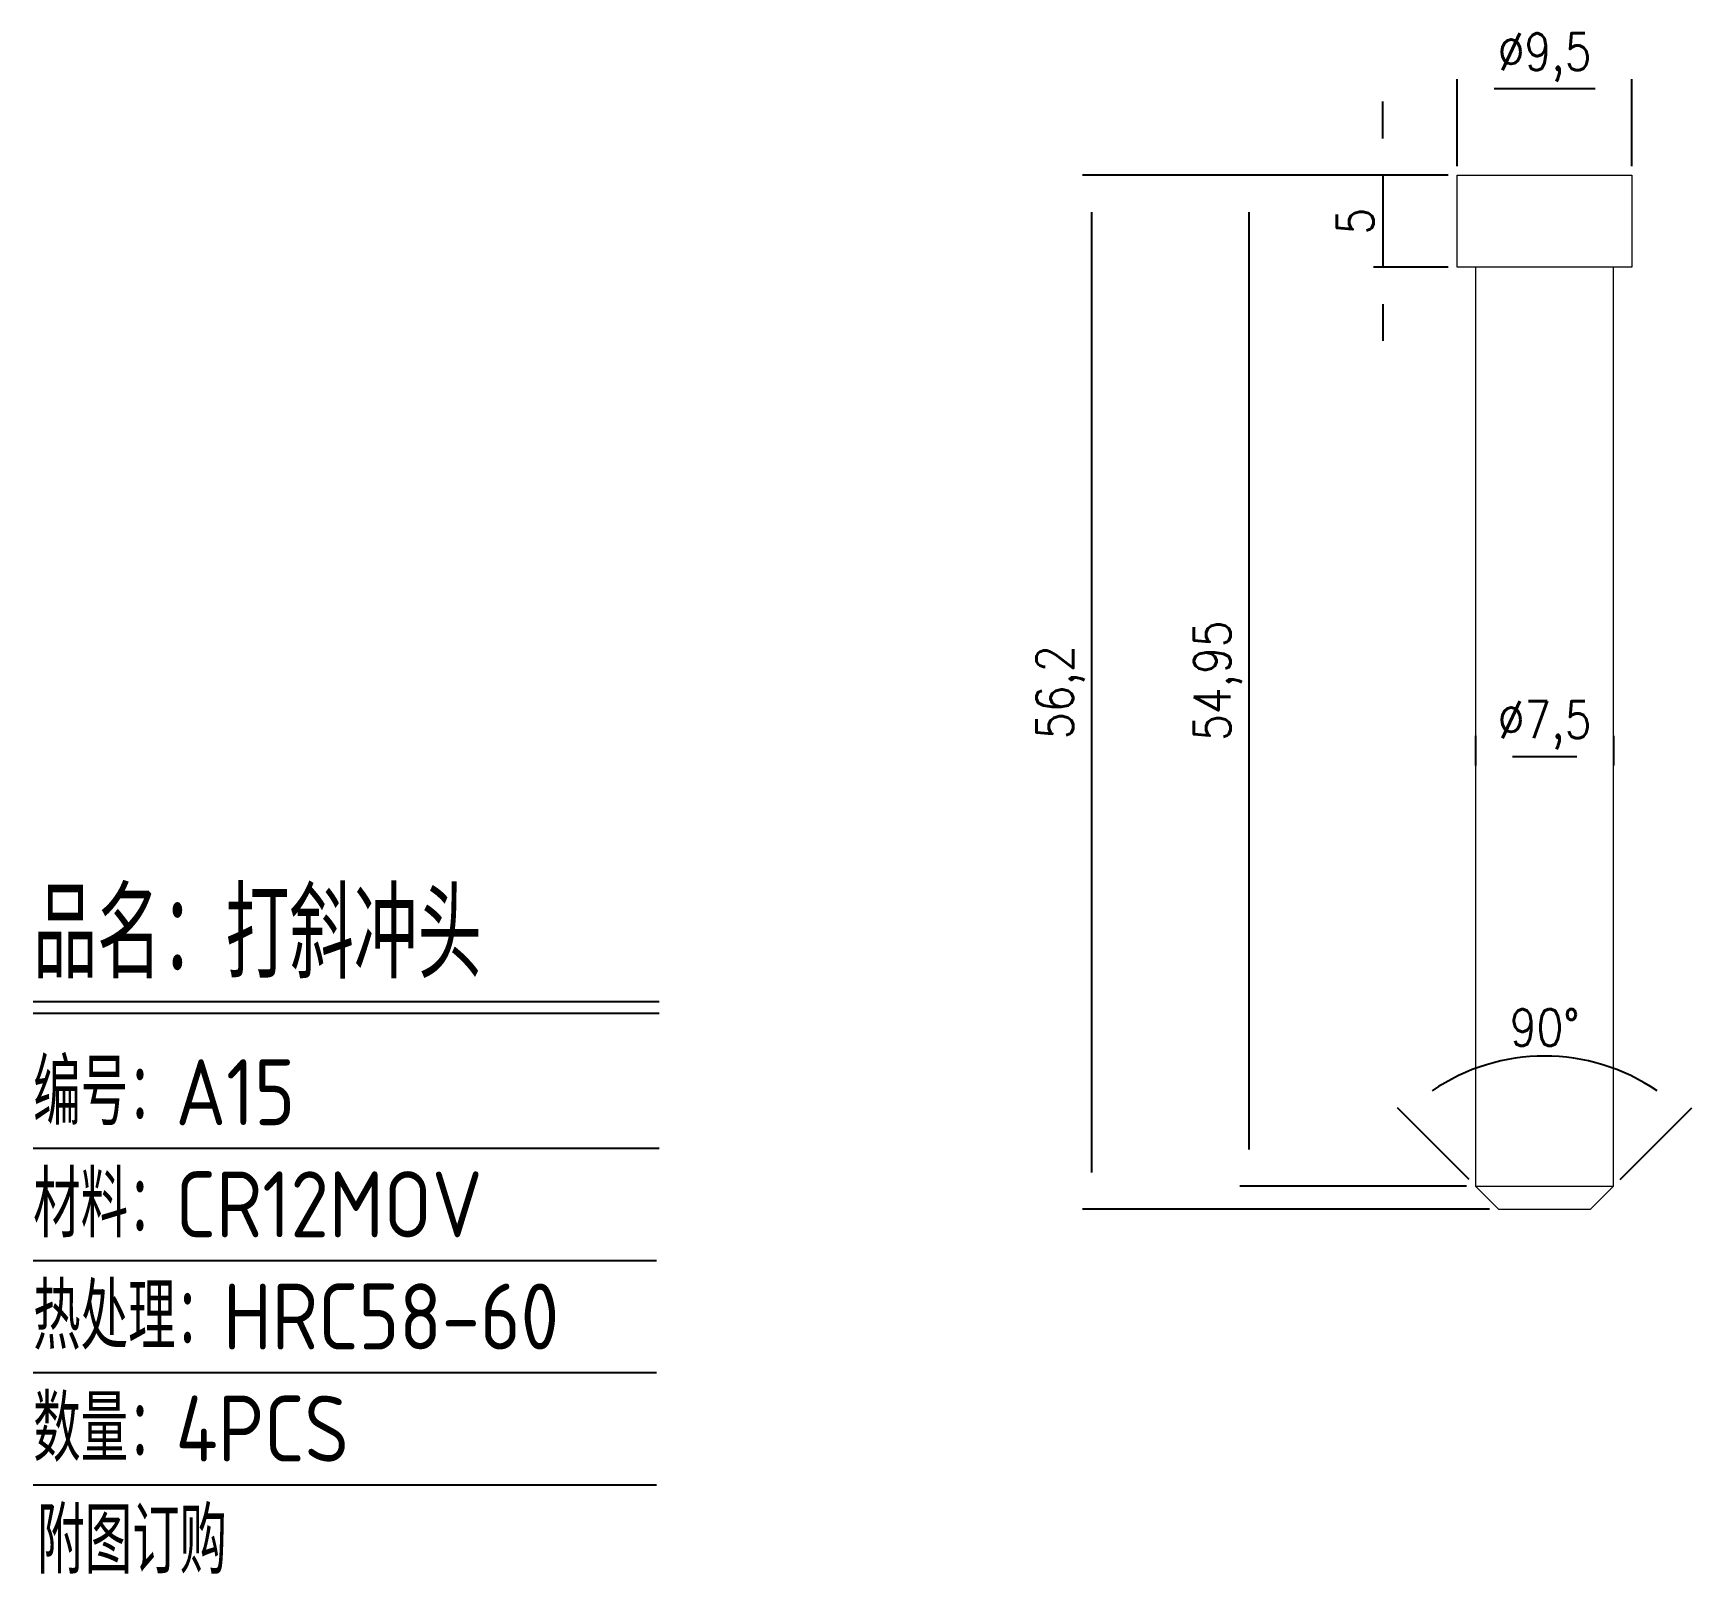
# Model space of a CAD drawing. Header units: millimetres. Extents: x 3693.1 to 3783.3, y -1955.8 to -1872.
import ezdxf

# ---------------------------------------------------------------- set-up
doc = ezdxf.new("R2010")
doc.units = ezdxf.units.MM
doc.layers.add('DIM', color=4, linetype='Continuous')
doc.layers.add('PRESS', color=3, linetype='Continuous')
doc.styles.add('gbenor', font='gbenor.shx', dxfattribs={"bigfont": 'gbcbig.shx'})
doc.styles.get("Standard").update_dxf_attribs({"font": 'txt.shx', "width": 0.85, "bigfont": 'ctxt.shx'})
doc.dimstyles.new('T-2-WX', dxfattribs={"dimtxt": 2, "dimasz": 2, "dimexe": 0.5, "dimexo": 0.5, "dimgap": 0.5, "dimtad": 1, "dimtxsty": 'Standard', "dimblk": 'OPEN30', "dimcen": 0, "dimazin": 3, "dimtfac": 1, "dimtmove": 0, "dimatfit": 3, "dimldrblk": 'OPEN30', "dimlwd": -1, "dimlwe": -1})

# ---------------------------------------------------------------- blocks, each defined once
blk = doc.blocks.new('*D7579')
at = {"layer": 'Defpoints', "color": 0}
for p in [(3770.509, -1879.731), (3750.625, -1935.931), (3772.761, -1935.931)]:
    blk.add_point(p, dxfattribs=at)
at = {"layer": 'DIM', "color": 0}
for p, q in [((3770.009, -1879.731), (3750.125, -1879.731)), ((3750.625, -1881.731), (3750.625, -1933.931)), ((3772.261, -1935.931), (3750.125, -1935.931))]:
    blk.add_line(p, q, dxfattribs=at)
at = {"layer": 'DIM', "color": 0, "insert": (3748.935, -1907.831), "char_height": 2, "attachment_point": 5, "rotation": 90}
blk.add_mtext('56,2', dxfattribs=at)
blk = doc.blocks.new('_Open30')
blk = doc.blocks.new('*D7580')
at = {"layer": 'Defpoints', "color": 0}
for p in [(3780.009, -1875.013), (3770.509, -1879.731), (3780.009, -1879.731)]:
    blk.add_point(p, dxfattribs=at)
at = {"layer": 'DIM', "color": 0}
for p, q in [((3770.509, -1879.231), (3770.509, -1874.513)), ((3772.509, -1875.013), (3778.009, -1875.013)), ((3780.009, -1879.231), (3780.009, -1874.513))]:
    blk.add_line(p, q, dxfattribs=at)
at = {"layer": 'DIM', "color": 0, "insert": (3775.259, -1873.323), "char_height": 2, "attachment_point": 5}
blk.add_mtext('%%c9,5', dxfattribs=at)
blk = doc.blocks.new('*D7581')
at = {"layer": 'Defpoints', "color": 0}
for p in [(3770.509, -1879.731), (3766.463, -1884.731), (3770.509, -1884.731)]:
    blk.add_point(p, dxfattribs=at)
at = {"layer": 'DIM', "color": 0}
for p, q in [((3766.463, -1877.731), (3766.463, -1875.731)), ((3770.009, -1879.731), (3765.963, -1879.731)), ((3766.463, -1879.731), (3766.463, -1884.731)), ((3770.009, -1884.731), (3765.963, -1884.731)), ((3766.463, -1886.731), (3766.463, -1888.731))]:
    blk.add_line(p, q, dxfattribs=at)
at = {"layer": 'DIM', "color": 0, "insert": (3764.963, -1882.231), "char_height": 2, "attachment_point": 5, "rotation": 90}
blk.add_mtext('5', dxfattribs=at)
blk = doc.blocks.new('*D7582')
at = {"layer": 'Defpoints', "color": 0}
for p in [(3771.509, -1909.705), (3779.009, -1909.705), (3779.009, -1911.322)]:
    blk.add_point(p, dxfattribs=at)
at = {"layer": 'DIM', "color": 0}
for p, q in [((3771.509, -1910.205), (3771.509, -1911.822)), ((3779.009, -1910.205), (3779.009, -1911.822)), ((3773.509, -1911.322), (3777.009, -1911.322))]:
    blk.add_line(p, q, dxfattribs=at)
at = {"layer": 'DIM', "color": 0, "insert": (3775.259, -1909.631), "char_height": 2, "attachment_point": 5}
blk.add_mtext('%%c7,5', dxfattribs=at)
blk = doc.blocks.new('*D7583')
at = {"layer": 'Defpoints', "color": 0}
for p in [(3778.06, -1927.976), (3771.509, -1934.679), (3779.009, -1934.679), (3772.761, -1935.931), (3777.757, -1935.931)]:
    blk.add_point(p, dxfattribs=at)
at = {"layer": 'DIM', "color": 0}
for p, q in [((3771.155, -1934.326), (3767.252, -1930.423)), ((3779.362, -1934.326), (3783.265, -1930.423))]:
    blk.add_line(p, q, dxfattribs=at)
blk.add_arc((3775.259, -1938.429), 10.823, 55.60337, 124.39663, dxfattribs=at)
at = {"layer": 'DIM', "color": 0, "insert": (3775.259, -1926.059), "char_height": 2, "attachment_point": 5}
blk.add_mtext('90%%d', dxfattribs=at)
blk = doc.blocks.new('*D7584')
at = {"layer": 'Defpoints', "color": 0}
for p in [(3770.509, -1879.731), (3759.183, -1934.679), (3771.509, -1934.679)]:
    blk.add_point(p, dxfattribs=at)
at = {"layer": 'DIM', "color": 0}
for p, q in [((3770.009, -1879.731), (3758.683, -1879.731)), ((3759.183, -1881.731), (3759.183, -1932.679)), ((3771.009, -1934.679), (3758.683, -1934.679))]:
    blk.add_line(p, q, dxfattribs=at)
at = {"layer": 'DIM', "color": 0, "insert": (3757.493, -1907.205), "char_height": 2, "attachment_point": 5, "rotation": 90}
blk.add_mtext('54,95', dxfattribs=at)

msp = doc.modelspace()

# ---------------------------------------------------------------- linework, layer by layer
at = {"layer": 'DIM', "color": 4, "linetype": 'Continuous', "lineweight": 25}
for p, q in [((3693.074, -1924.644), (3727.118, -1924.644)), ((3693.074, -1925.271), (3727.118, -1925.271)), ((3693.074, -1932.621), (3727.118, -1932.621)), ((3693.074, -1938.716), (3726.97, -1938.716)), ((3693.074, -1944.811), (3726.97, -1944.811)), ((3693.074, -1950.906), (3726.97, -1950.906))]:
    msp.add_line(p, q, dxfattribs=at)
at = {"layer": 'PRESS', "lineweight": 15}
msp.add_line((3771.509, -1934.679), (3779.009, -1934.679), dxfattribs=at)
at = {"layer": 'PRESS', "linetype": 'Continuous', "lineweight": 15}
for points in [[(3770.509, -1884.731), (3770.509, -1879.731), (3780.009, -1879.731), (3780.009, -1884.731)], [(3779.009, -1934.679), (3779.009, -1884.731), (3771.509, -1884.731), (3771.509, -1934.679), (3772.761, -1935.931), (3777.757, -1935.931)]]:
    msp.add_lwpolyline(points, close=True, dxfattribs=at)

# ---------------------------------------------------------------- texts
at = {"layer": 'DIM', "color": 3, "linetype": 'Continuous', "lineweight": 25, "style": 'gbenor'}
for s, height, p in [('品名：打斜冲头', 4.8402, (3693.074, -1923.389)), ('编号：A15', 3.5853, (3693.074, -1931.366)), ('材料：CR12MOV', 3.5853, (3693.074, -1937.461)), ('热处理：HRC58-60', 3.58531, (3693.074, -1943.556)), ('数量：4PCS', 3.5853, (3693.074, -1949.651)), ('附图订购', 3.5853, (3693.292, -1955.746))]:
    msp.add_text(s, height=height, dxfattribs=at).set_placement(p)

# ---------------------------------------------------------------- dimensions: what is measured, and where the dimension line sits
at = {"layer": 'DIM'}
for base, p1, p2, picture, middle in [((3780.009, -1875.013), (3770.509, -1879.731), (3780.009, -1879.731), '*D7580', (3775.259, -1873.323)), ((3779.009, -1911.322), (3771.509, -1909.705), (3779.009, -1909.705), '*D7582', (3775.259, -1909.631))]:
    dim = msp.add_linear_dim(base=base, p1=p1, p2=p2, text='%%c<>', dimstyle='T-2-WX', dxfattribs=at)
    dim.commit()
    dim.dimension.update_dxf_attribs({"geometry": picture, "text_midpoint": middle})
for base, p2, picture, middle in [((3766.463, -1884.731), (3770.509, -1884.731), '*D7581', (3764.963, -1882.231)), ((3759.183, -1934.679), (3771.509, -1934.679), '*D7584', (3757.493, -1907.205))]:
    dim = msp.add_linear_dim(base=base, p1=(3770.509, -1879.731), p2=p2, angle=90, dimstyle='T-2-WX', dxfattribs=at)
    dim.commit()
    dim.dimension.update_dxf_attribs({"geometry": picture, "text_midpoint": middle})
dim = msp.add_linear_dim(base=(3750.625, -1935.931), p1=(3770.509, -1879.731), p2=(3772.761, -1935.931), angle=90, dimstyle='T-2-WX', dxfattribs=at)
dim.commit()
dim.dimension.update_dxf_attribs({"geometry": '*D7579', "text_midpoint": (3750.625, -1907.831), "dimtype": 160})
dim = msp.add_angular_dim_2l(base=(3778.06, -1927.976), line1=((3777.757, -1935.931), (3779.009, -1934.679)), line2=((3771.509, -1934.679), (3772.761, -1935.931)), dimstyle='T-2-WX', dxfattribs=at)
dim.commit()
dim.dimension.update_dxf_attribs({"geometry": '*D7583', "text_midpoint": (3775.259, -1926.059)})

doc.saveas('drawing.dxf')
